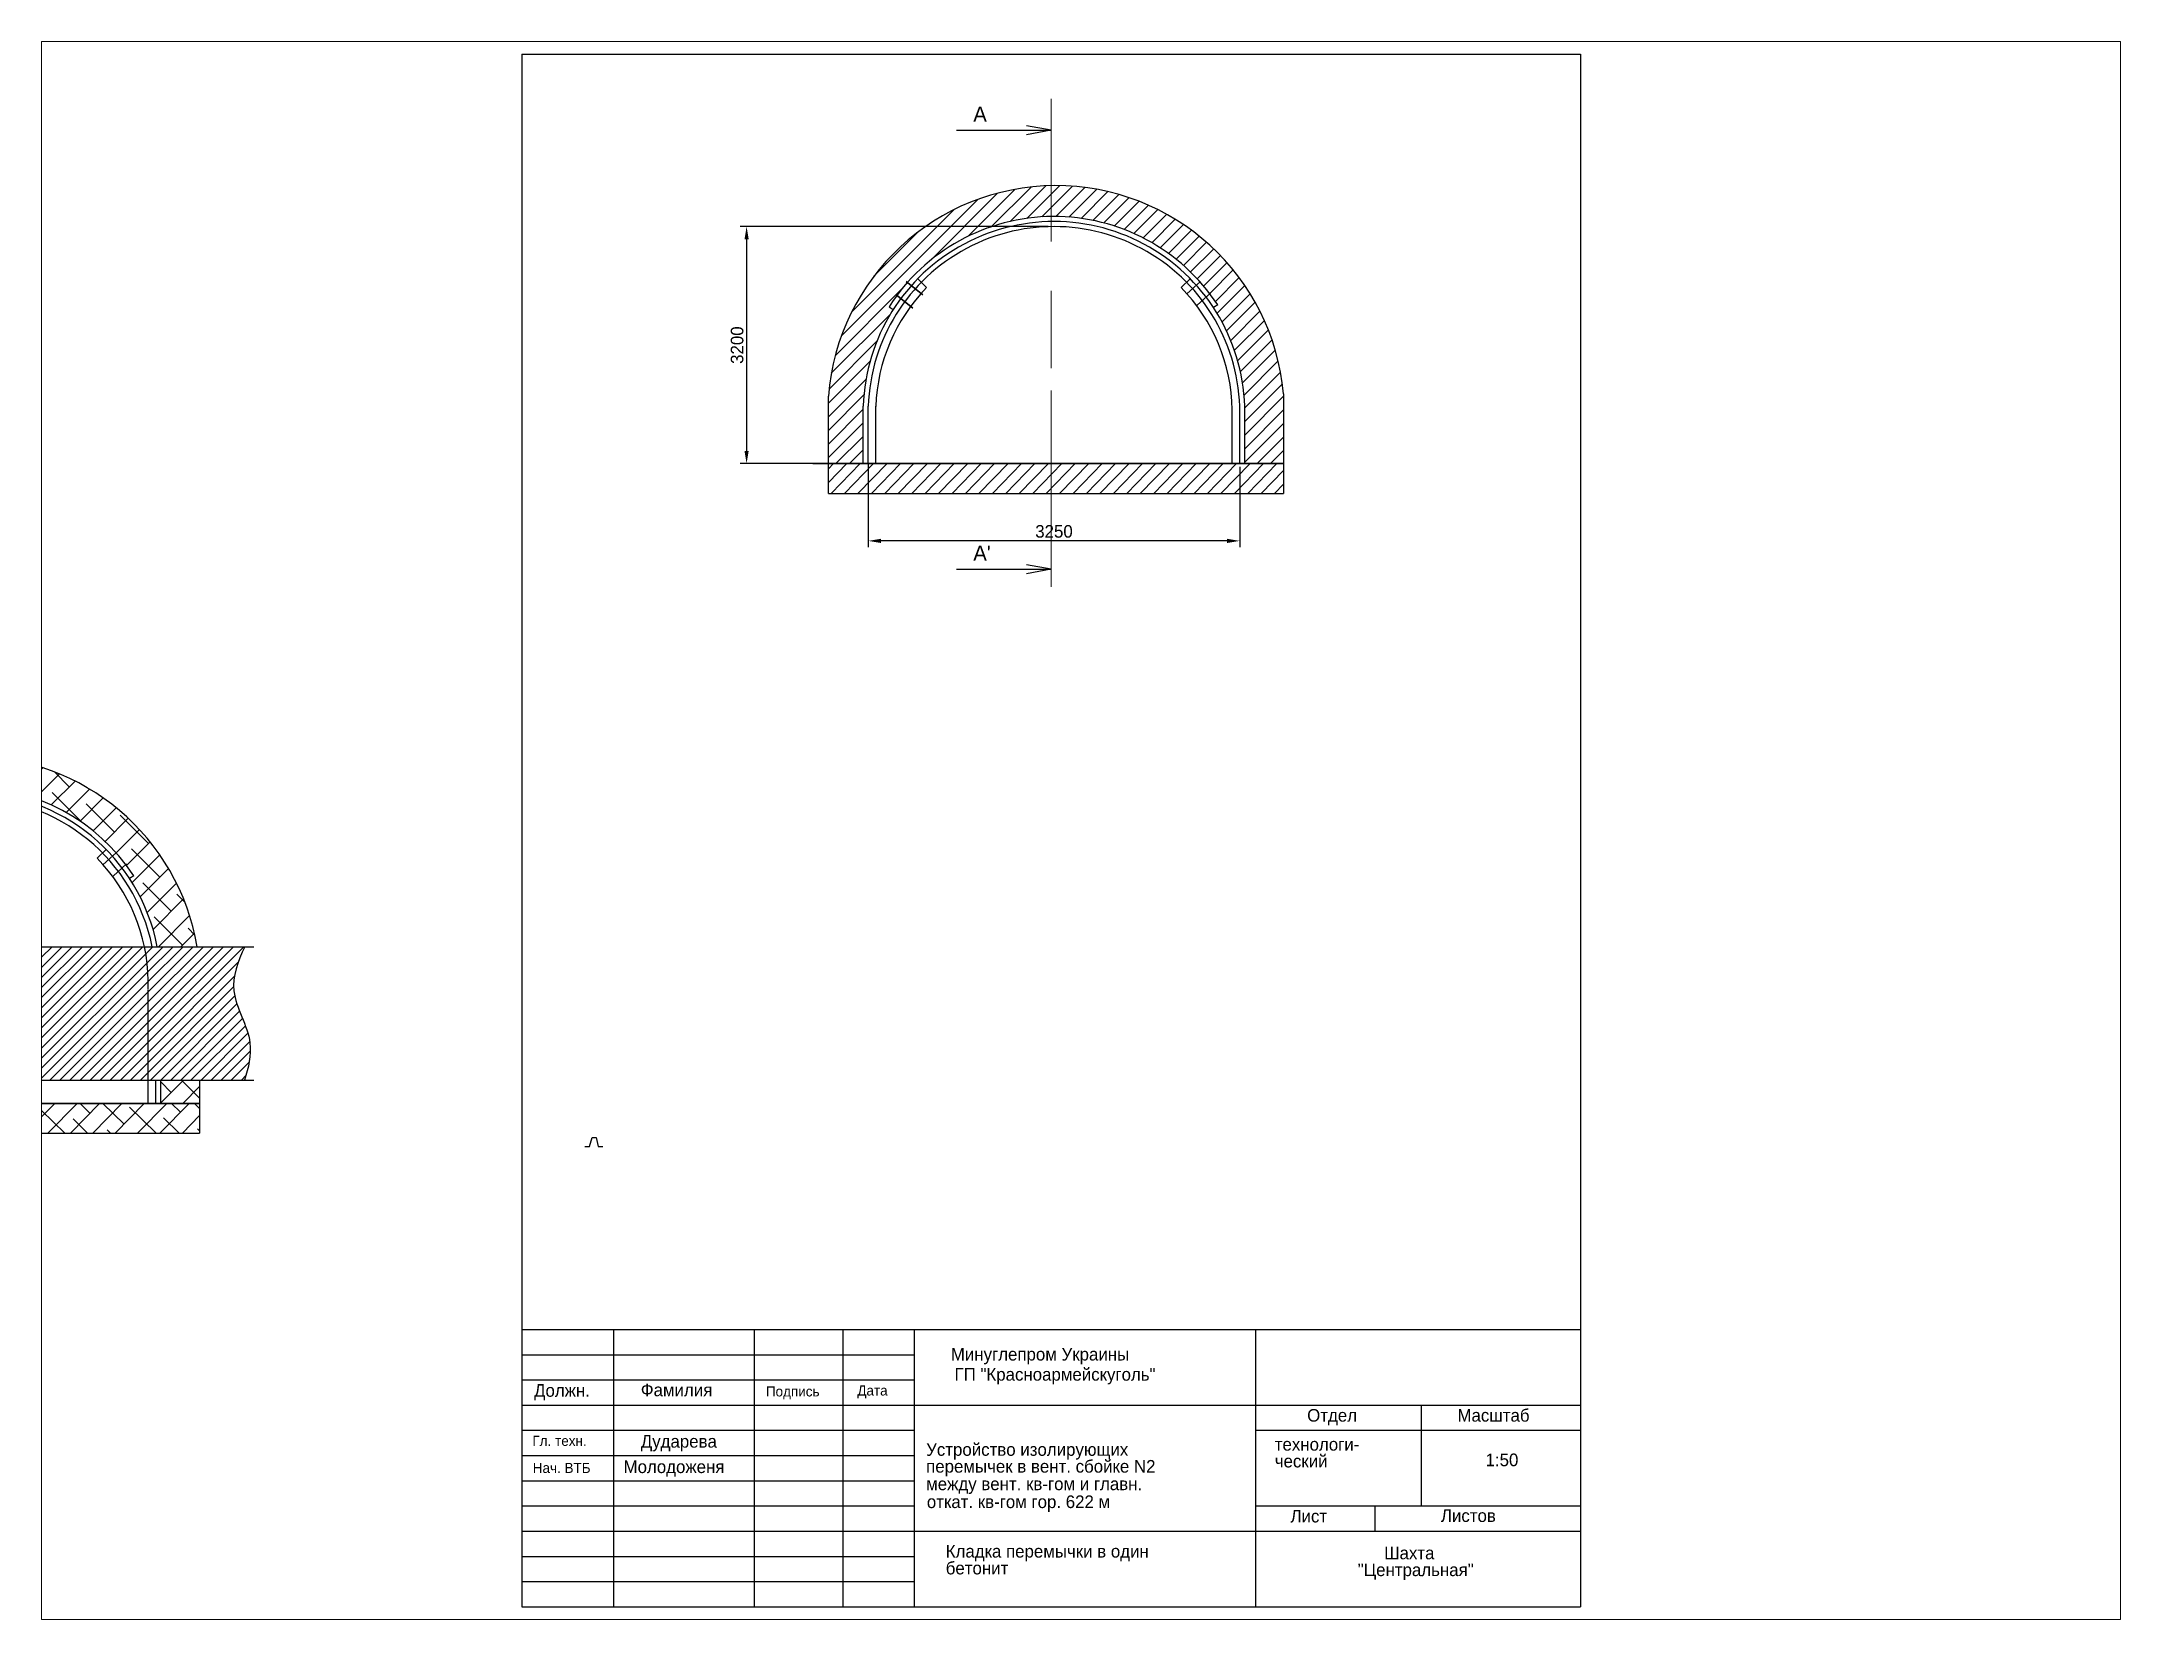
# Paper-space layout 'Layout1' of a CAD drawing. Header units: millimetres. Extents: x 26 to 231, y 20 to 176.
# The model-space entities are those that its viewports show. They can reach past a viewport. Long polylines and large blocks are cut down to what shows.
import ezdxf

# ---------------------------------------------------------------- set-up
doc = ezdxf.new("R2010")
doc.units = ezdxf.units.MM
doc.dimstyles.new('ISO-25', dxfattribs={"dimtxt": 2.5, "dimasz": 2.5, "dimexe": 1.25, "dimexo": 0.625, "dimtad": 1, "dimtxsty": 'Standard', "dimcen": 2.5, "dimadec": 0, "dimazin": 0, "dimtfac": 1, "dimtmove": 0, "dimatfit": 3, "dimfxl": 0, "dimarcsym": 0})

# ---------------------------------------------------------------- blocks, each defined once
blk = doc.blocks.new('*D1')
at = {"color": 0, "lineweight": -2}
for p, q in [((405.45, 167.44), (405.45, 150.78)), ((479.13, 166.73), (479.13, 150.78)), ((476.63, 152.03), (407.95, 152.03))]:
    blk.add_line(p, q, dxfattribs=at)
at = {"color": 0}
for points in [[(407.95, 152.44), (407.95, 151.61), (405.45, 152.03)], [(476.63, 152.44), (476.63, 151.61), (479.13, 152.03)]]:
    blk.add_solid(points, dxfattribs=at)
at = {"layer": 'Defpoints', "color": 0}
for p in [(405.45, 168.07), (479.13, 167.36), (405.45, 152.03)]:
    blk.add_point(p, dxfattribs=at)
at = {"color": 0, "insert": (442.29, 153.9), "char_height": 2.5, "attachment_point": 5}
blk.add_mtext('3250', dxfattribs=at)
blk = doc.blocks.new('*D2')
at = {"color": 0, "lineweight": -2}
for p, q in [((441.11, 214.35), (380.06, 214.35)), ((381.31, 211.85), (381.31, 169.86)), ((440.15, 167.36), (380.06, 167.36))]:
    blk.add_line(p, q, dxfattribs=at)
at = {"color": 0}
for points in [[(380.9, 211.85), (381.73, 211.85), (381.31, 214.35)], [(380.9, 169.86), (381.73, 169.86), (381.31, 167.36)]]:
    blk.add_solid(points, dxfattribs=at)
at = {"layer": 'Defpoints', "color": 0}
for p in [(441.73, 214.35), (381.31, 167.36), (440.78, 167.36)]:
    blk.add_point(p, dxfattribs=at)
at = {"color": 0, "insert": (379.44, 190.85), "char_height": 2.5, "attachment_point": 5, "rotation": 90}
blk.add_mtext('3200', dxfattribs=at)

msp = doc.modelspace()

# ---------------------------------------------------------------- hatches: boundary and pattern name
h = msp.add_hatch()
h.set_pattern_fill('ANSI31', color=256, scale=0.6, style=0)
h.paths.add_polyline_path([(441.73, 222.465, 0.3854287), (397.528, 180.702), (397.528, 167.355), (404.445, 167.355), (404.445, 178.757, -0.1349998), (410.413, 197.929), (409.571, 198.469, -0.2517057), (441.73, 216.352)])
h.paths.add_polyline_path([(441.73, 222.465), (441.73, 216.352, -0.2563067), (474.762, 198.84), (473.927, 198.29, -0.1549431), (480.129, 176.23), (480.129, 167.355), (487.821, 167.355), (487.821, 181.161, 0.3947518)])
h = msp.add_hatch()
h.set_pattern_fill('ANSI31', color=256, scale=0.6, angle=0.6, style=0)
h.paths.add_polyline_path([(441.73, 167.355), (397.528, 167.355), (397.528, 161.455), (441.73, 161.455)])
h.paths.add_polyline_path([(487.821, 167.355), (441.73, 167.355), (441.73, 161.455), (487.821, 161.455)])
h = msp.add_hatch()
h.set_pattern_fill('ANSI38', color=256, style=0)
h.paths.add_polyline_path([(195.387, 84.726), (194.545, 85.266, -0.5430464), (259.736, 85.636), (258.901, 85.087, -0.0974448), (264.421, 71.55), (272.332, 71.55, 0.8445532), (183.003, 71.55), (190.101, 71.55, -0.0945752)])
h = msp.add_hatch()
h.set_pattern_fill('JIS_WOOD', color=256, scale=2, style=0)
h.paths.add_polyline_path([(262.603, 63.068, 0.0604038), (261.871, 71.55), (192.652, 71.55, 0.0430885), (191.919, 65.511), (191.919, 45.098), (262.603, 45.098)])
h = msp.add_hatch()
h.set_pattern_fill('JIS_WOOD', color=256, scale=2, style=0)
edge = h.paths.add_edge_path()
edge.add_spline(control_points=[(281.725, 45.098), (282.504, 47.563), (283.976, 53.622), (278.007, 62.243), (280.381, 68.612), (281.781, 71.55)], knot_values=[2.516019, 2.516019, 2.516019, 2.516019, 10.0483543, 20.7942123, 29.9712447, 29.9712447, 29.9712447, 29.9712447], degree=3, periodic=0)
edge.add_line((281.781, 71.55), (261.871, 71.55))
edge.add_arc((227.261, 64.29), 35.363, -1.97884, 11.84789, ccw=False)
edge.add_line((262.603, 63.068), (262.603, 45.098))
edge.add_line((262.603, 45.098), (281.725, 45.098))
h = msp.add_hatch()
h.set_pattern_fill('ANSI38', color=256, style=0)
h.paths.add_polyline_path([(272.795, 45.098), (265.103, 45.098), (265.103, 40.482), (272.795, 40.482)])
h = msp.add_hatch()
h.set_pattern_fill('ANSI38', color=256, angle=0.6, style=0)
h.paths.add_polyline_path([(226.704, 40.482), (182.502, 40.482), (182.502, 34.581), (226.704, 34.581)])
h.paths.add_polyline_path([(272.795, 40.482), (226.704, 40.482), (226.704, 34.581), (272.795, 34.581)])

# ---------------------------------------------------------------- linework, layer by layer
for p, q in [((336.73, 248.545), (546.73, 248.545)), ((336.73, 248.545), (336.73, -59.354)), ((546.73, 248.545), (546.73, -59.354)), ((422.965, 233.464), (441.73, 233.464)), ((441.73, 233.464), (436.854, 234.358)), ((441.73, 233.464), (436.854, 232.57)), ((415.248, 203.998), (417.033, 202.248)), ((467.523, 202.282), (469.299, 204.025)), ((468.667, 201.043), (467.523, 202.282)), ((409.571, 198.469), (410.413, 197.929)), ((474.762, 198.84), (473.927, 198.29)), ((397.528, 161.455), (397.528, 180.702)), ((404.445, 167.355), (404.445, 178.757)), ((405.445, 167.355), (405.445, 178.757)), ((406.945, 167.355), (406.945, 178.757)), ((487.821, 181.161), (487.821, 161.455)), ((477.629, 167.355), (477.629, 176.23)), ((479.129, 167.355), (479.129, 176.23)), ((480.129, 167.355), (480.129, 176.23)), ((394.445, 167.355), (487.821, 167.355)), ((487.821, 167.355), (396.18, 167.355)), ((397.528, 161.455), (487.821, 161.455)), ((422.965, 146.415), (441.73, 146.415)), ((441.73, 146.415), (436.854, 147.309)), ((441.73, 146.415), (436.854, 145.521)), ((252.497, 89.078), (254.273, 90.822)), ((253.641, 87.84), (252.497, 89.078)), ((259.736, 85.636), (258.901, 85.087)), ((174.478, 71.55), (283.582, 71.55)), ((262.603, 40.482), (262.603, 63.026)), ((174.478, 45.098), (283.582, 45.098)), ((264.103, 40.482), (264.103, 45.098)), ((265.103, 40.482), (265.103, 45.098)), ((272.795, 45.098), (272.795, 34.581)), ((182.502, 40.482), (272.795, 40.482)), ((272.795, 40.482), (182.502, 40.482)), ((182.502, 34.581), (272.795, 34.581)), ((350.139, 31.942), (350.667, 33.698)), ((350.667, 33.698), (351.458, 33.698)), ((351.458, 33.698), (351.898, 31.942)), ((349.21, 31.942), (350.139, 31.942)), ((351.898, 31.942), (352.777, 31.942)), ((336.73, -4.354), (546.73, -4.354)), ((354.884, -4.354), (354.884, -59.354)), ((382.787, -4.354), (382.787, -59.354)), ((400.377, -4.354), (400.377, -59.354)), ((414.561, -4.354), (414.561, -59.354)), ((482.294, -4.354), (482.294, -59.354)), ((336.73, -9.354), (414.561, -9.354)), ((336.73, -14.354), (414.561, -14.354)), ((336.73, -19.354), (546.73, -19.354)), ((515.125, -19.354), (515.125, -39.354)), ((336.73, -24.354), (414.561, -24.354)), ((482.294, -24.354), (546.73, -24.354)), ((336.73, -29.354), (414.561, -29.354)), ((336.73, -34.354), (414.561, -34.354)), ((336.73, -39.354), (414.561, -39.354)), ((482.294, -39.354), (546.73, -39.354)), ((505.928, -39.354), (505.928, -44.354)), ((336.73, -44.354), (546.73, -44.354)), ((336.73, -49.354), (414.561, -49.354)), ((336.73, -54.354), (414.561, -54.354)), ((336.73, -59.354), (546.73, -59.354))]:
    msp.add_line(p, q)
at = {"lineweight": 5}
for p, q in [((441.73, 211.413), (441.73, 239.668)), ((441.73, 186.263), (441.73, 201.627)), ((441.73, 142.921), (441.73, 181.871))]:
    msp.add_line(p, q, dxfattribs=at)
at = {"lineweight": 30}
for p, q in [((412.957, 203.444), (416.271, 200.797)), ((471.352, 203.455), (468.619, 201)), ((410.914, 200.874), (414.307, 198.164)), ((473.341, 201.172), (470.662, 198.765)), ((256.326, 90.252), (253.593, 87.796)), ((258.315, 87.968), (255.636, 85.561))]:
    msp.add_line(p, q, dxfattribs=at)
for centre, radius, start, end in [((442.694, 177.172), 45.303, 5.0518, 175.53106), ((442.287, 177.493), 37.863, 358.08761, 178.08761), ((442.287, 177.493), 38.863, 33.3178, 147.33387), ((442.287, 177.493), 36.863, 358.08761, 178.08761), ((442.287, 177.493), 35.363, 135.57199, 178.08761), ((442.287, 177.493), 35.363, 358.08761, 41.7561), ((227.668, 63.968), 45.303, 9.63426, 170.36574), ((227.261, 64.29), 38.863, 33.3178, 147.33387), ((227.261, 64.29), 37.863, 11.05538, 168.94462), ((227.261, 64.29), 36.863, 11.35922, 168.64078), ((227.261, 64.29), 35.363, 358.08761, 41.7561)]:
    msp.add_arc(centre, radius, start, end)
msp.add_open_spline([(281.781, 71.55), (280.381, 68.612), (278.007, 62.243), (283.976, 53.622), (282.504, 47.563), (281.725, 45.098)], degree=3, knots=[2.516019, 2.516019, 2.516019, 2.516019, 11.6930514, 22.4389095, 29.9712447, 29.9712447, 29.9712447, 29.9712447])

# ---------------------------------------------------------------- texts
for s, height, p in [('А', 3, (426.288, 235.16)), ("А'", 3, (426.288, 148.111)), ('Минуглепром Украины', 2.5, (421.831, -10.509)), ('ГП "Красноармейскуголь"', 2.5, (422.558, -14.505)), ('Должн.', 2.5, (339.152, -17.691)), ('Фамилия', 2.5, (360.324, -17.595)), ('Подпись', 2, (385.138, -17.634)), ('Дата', 2, (403.281, -17.448)), ('Отдел', 2.5, (492.512, -22.631)), ('Масштаб', 2.5, (522.325, -22.631)), ('Гл. техн.', 2, (338.829, -27.442)), ('Дударева', 2.5, (360.324, -27.79)), ('Устройство изолирующих', 2.5, (416.932, -29.408)), ('технологи-', 2.5, (486.087, -28.378)), ('Нач. ВТБ', 2, (338.899, -32.807)), ('Молодоженя', 2.5, (356.91, -32.825)), ('перемычек в вент. сбойке N2', 2.5, (416.932, -32.741)), ('ческий', 2.5, (486.087, -31.712)), ('1:50', 2.5, (527.9, -31.464)), ('между вент. кв-гом и главн.', 2.5, (416.932, -36.221)), ('откат. кв-гом гор. 622 м', 2.5, (417.068, -39.767)), ('Лист', 2.5, (489.206, -42.625)), ('Листов', 2.5, (519.039, -42.527)), ('Кладка перемычки в один', 2.5, (420.817, -49.587)), ('Шахта', 2.5, (507.777, -49.931)), ('бетонит', 2.5, (420.817, -52.92)), ('"Центральная"', 2.5, (502.539, -53.264))]:
    msp.add_text(s, height=height).set_placement(p)

# ---------------------------------------------------------------- dimensions: what is measured, and where the dimension line sits
dim = msp.add_linear_dim(base=(381.314, 167.355), p1=(441.73, 214.352), p2=(440.779, 167.355), angle=90, text='3200', dimstyle='ISO-25')
dim.commit()
dim.dimension.update_dxf_attribs({"geometry": '*D2', "text_midpoint": (379.439, 190.854)})
dim = msp.add_linear_dim(base=(405.445, 152.027), p1=(479.129, 167.355), p2=(405.445, 168.066), text='3250', dimstyle='ISO-25')
dim.commit()
dim.dimension.update_dxf_attribs({"geometry": '*D1', "text_midpoint": (442.287, 153.902)})

psp = doc.layouts.get("Layout1")

# ---------------------------------------------------------------- viewports
at = {"layer": '0'}
psp.add_viewport(center=(128.5, 97.5), size=(205.6, 156), view_center_point=(447.648, 94.596), view_height=312.89213, dxfattribs=at)

doc.saveas('drawing.dxf')
